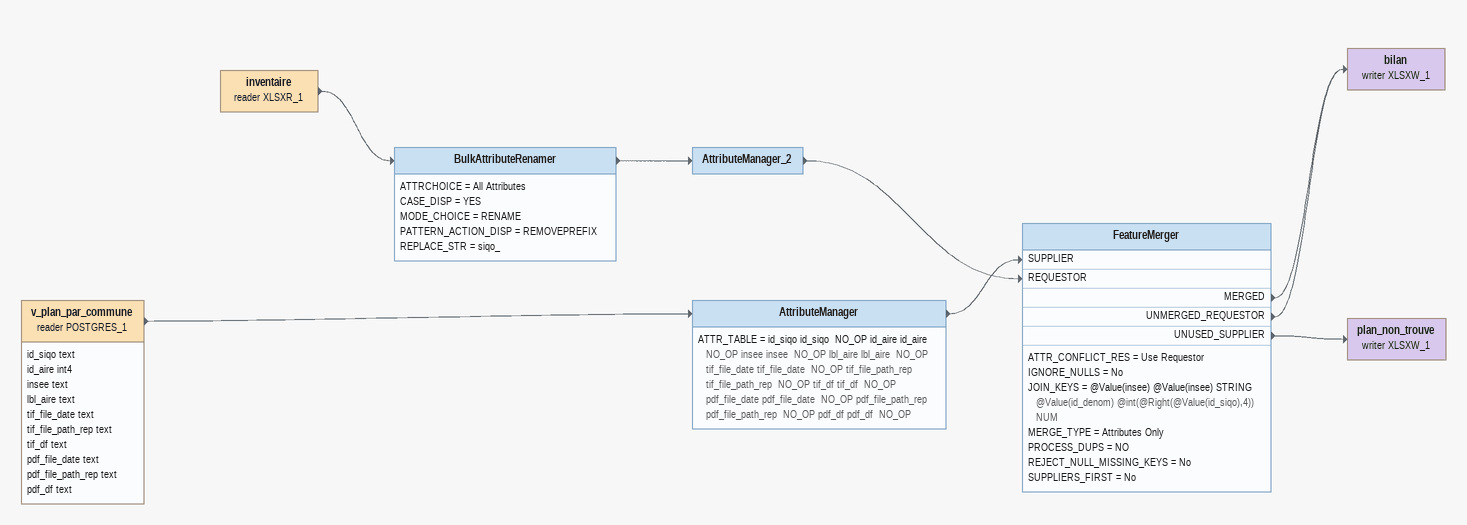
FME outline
v_plan_par_commune (reader POSTGRES_1)
    attributes: id_siqo text, id_aire int4, insee text, lbl_aire text, tif_file_date text, tif_file_path_rep text, tif_df text, pdf_file_date text, pdf_file_path_rep text, pdf_df text
    -> AttributeManager
AttributeManager
    ATTR_TABLE = id_siqo id_siqo  NO_OP id_aire id_aire  NO_OP insee insee  NO_OP lbl_aire lbl_aire  NO_OP tif_file_date tif_file_date  NO_OP tif_file_path_rep tif_file_path_rep  NO_OP tif_df tif_df  NO_OP pdf_file_date pdf_file_date  NO_OP pdf_file_path_rep pdf_file_path_rep  NO_OP pdf_df pdf_df  NO_OP
    -> FeatureMerger [SUPPLIER]
inventaire (reader XLSXR_1)
    -> BulkAttributeRenamer
BulkAttributeRenamer
    ATTRCHOICE = All Attributes
    CASE_DISP = YES
    MODE_CHOICE = RENAME
    PATTERN_ACTION_DISP = REMOVEPREFIX
    REPLACE_STR = siqo_
    -> AttributeManager_2
AttributeManager_2
    -> FeatureMerger [REQUESTOR]
FeatureMerger
    ATTR_CONFLICT_RES = Use Requestor
    IGNORE_NULLS = No
    JOIN_KEYS = @Value(insee) @Value(insee) STRING @Value(id_denom) @int(@Right(@Value(id_siqo),4)) NUM
    MERGE_TYPE = Attributes Only
    PROCESS_DUPS = NO
    REJECT_NULL_MISSING_KEYS = No
    SUPPLIERS_FIRST = No
    MERGED -> bilan (writer XLSXW_1)
    UNMERGED_REQUESTOR -> bilan (writer XLSXW_1)
    UNUSED_SUPPLIER -> plan_non_trouve (writer XLSXW_1)
bilan (writer XLSXW_1)
plan_non_trouve (writer XLSXW_1)
